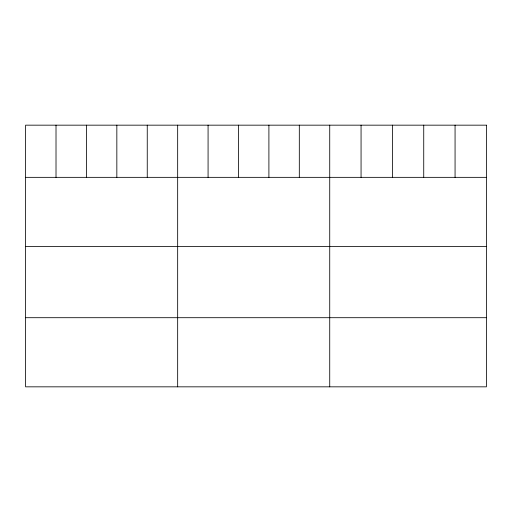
<?xml version="1.0" encoding="UTF-8"?>
<svg xmlns="http://www.w3.org/2000/svg" width="512" height="512" viewBox="0 0 512 512"><rect width="100%" height="100%" fill="white"/><g stroke="black" fill="none" stroke-linecap="round" stroke-linejoin="round"><path stroke-width="0.77" d="M25.6 177.344L486.4 177.344M25.6 246.477L486.4 246.477M25.6 317.702L486.4 317.702M455.066 125.165L455.066 177.344M423.731 125.165L423.731 177.344M392.397 125.165L392.397 177.344M361.062 125.165L361.062 177.344M329.728 125.165L329.728 386.835M299.315 125.165L299.315 177.344M268.902 125.165L268.902 177.344M238.49 125.165L238.49 177.344M208.077 125.165L208.077 177.344M177.664 125.165L177.664 386.835M147.251 125.165L147.251 177.344M116.838 125.165L116.838 177.344M86.426 125.165L86.426 177.344M56.013 125.165L56.013 177.344M486.4 125.165L25.6 125.165L25.6 386.835L486.4 386.835L486.4 125.165"/></g></svg>
